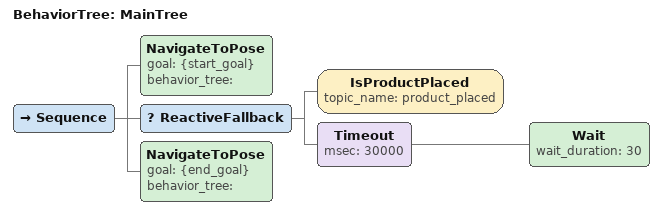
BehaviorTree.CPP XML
<?xml version="1.0" encoding="UTF-8"?>
<root BTCPP_format="3">
  <BehaviorTree ID="MainTree">
    <Sequence>
      <NavigateToPose goal="{start_goal}"
                      behavior_tree=""/>
      <ReactiveFallback>
        <IsProductPlaced topic_name="product_placed"/>
        <Timeout msec="30000">
          <Wait wait_duration="30"/>
        </Timeout>
      </ReactiveFallback>
      <NavigateToPose goal="{end_goal}"
                      behavior_tree=""/>
    </Sequence>
  </BehaviorTree>

</root>
